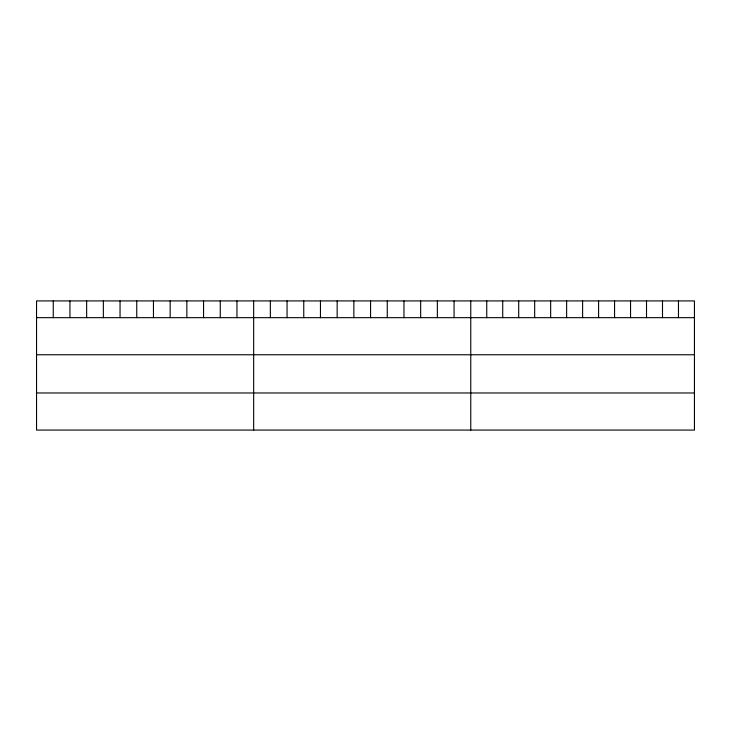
<?xml version="1.0" encoding="UTF-8"?>
<svg xmlns="http://www.w3.org/2000/svg" width="731" height="731" viewBox="0 0 731 731"><rect width="100%" height="100%" fill="white"/><g stroke="black" fill="none" stroke-linecap="round" stroke-linejoin="round"><path stroke-width="1.1" d="M694.45 354.763L694.45 300.925L36.55 300.925L36.55 430.075L694.45 430.075L694.45 354.763L36.55 354.763M36.55 317.665L694.45 317.665M36.55 392.976L694.45 392.976M678.469 300.925L678.469 317.665M662.496 300.925L662.496 317.665M646.515 300.925L646.515 317.665M630.542 300.925L630.542 317.665M614.561 300.925L614.561 317.665M598.588 300.925L598.588 317.665M582.607 300.925L582.607 317.665M566.626 300.925L566.626 317.665M550.653 300.925L550.653 317.665M534.672 300.925L534.672 317.665M518.699 300.925L518.699 317.665M502.718 300.925L502.718 317.665M486.745 300.925L486.745 317.665M470.764 300.925L470.764 430.075M454.061 300.925L454.061 317.665M437.366 300.925L437.366 317.665M420.663 300.925L420.663 317.665M403.96 300.925L403.96 317.665M387.266 300.925L387.266 317.665M370.562 300.925L370.562 317.665M353.859 300.925L353.859 317.665M337.155 300.925L337.155 317.665M320.461 300.925L320.461 317.665M303.758 300.925L303.758 317.665M287.055 300.925L287.055 317.665M270.36 300.925L270.36 317.665M253.657 300.925L253.657 430.075M236.954 300.925L236.954 317.665M220.259 300.925L220.259 317.665M203.556 300.925L203.556 317.665M186.853 300.925L186.853 317.665M170.159 300.925L170.159 317.665M153.455 300.925L153.455 317.665M136.752 300.925L136.752 317.665M120.048 300.925L120.048 317.665M103.354 300.925L103.354 317.665M86.651 300.925L86.651 317.665M69.948 300.925L69.948 317.665M53.253 300.925L53.253 317.665"/></g></svg>
